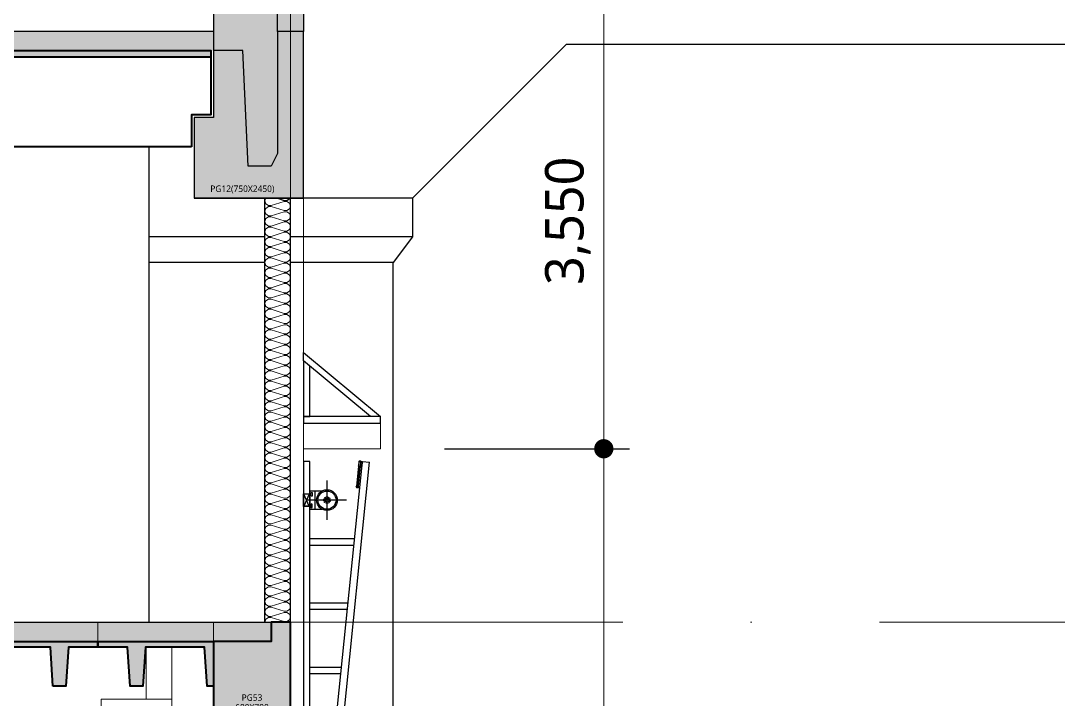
# Model space of a CAD drawing. Header units: millimetres. Extents: x 0 to 420000, y 0 to 297000.
# Drawn here: x 229511 to 237592, y 28099 to 33383 of the extents above; entities that cross this region are included whole.
import ezdxf
from ezdxf.enums import TextEntityAlignment as Align
from ezdxf.xclip import XClip

# ---------------------------------------------------------------- set-up
doc = ezdxf.new("R2010")
doc.units = ezdxf.units.MM
doc.header["$XCLIPFRAME"] = 0
doc.set_wipeout_variables(frame=1)
doc.linetypes.add('CEN', pattern=[62, 60, -1, 0, -1])
doc.linetypes.add('HID', pattern=[2, 1.1, -0.9])
doc.layers.get('Defpoints').update_dxf_attribs({"color": 140})
for name, color, linetype in [('[0]', 255, 'Continuous'), ('A-CONC-SOLD', 253, 'CEN'), ('A-단열재', 9, 'Continuous'), ('오버헤드 FR', 1, 'Continuous')]:
    doc.layers.add(name, color=color, linetype=linetype)
for name, color, linetype, lineweight in [('A-AXIS-LINE', 1, 'CEN', 15), ('A-CONC-LIN1', 2, 'Continuous', 40), ('A-CONC-LIN2', 7, 'Continuous', 25), ('A-ELEV-LIN2', 7, 'Continuous', 25), ('A-SECT-LIN1', 4, 'Continuous', 25), ('A-WAXM-PANL', 6, 'Continuous', 20), ('A-XXXX-INSL2', 8, 'Continuous', 18), ('A-XXXX-STL', 3, 'Continuous', 25), ('A-XXXX-WAT1', 9, 'HID', 20), ('DJ', 7, 'Continuous', 5)]:
    doc.layers.add(name, color=color, linetype=linetype, lineweight=lineweight)
doc.layers.add('A-XXXX-NPLT', color=144, linetype='Continuous', lineweight=15, plot=False)
doc.styles.add('HY울릉도L', font='')
doc.styles.add('맑은고딕', font='')
doc.styles.get('HY울릉도L').set_extended_font_data('HYwulM')
doc.styles.get('맑은고딕').set_extended_font_data('Malgun Gothic')
doc.dimstyles.new('CDIM', dxfattribs={"dimtxt": 3, "dimasz": 1.5, "dimexe": 2, "dimexo": 1, "dimgap": 1, "dimtad": 1, "dimdec": 0, "dimrnd": 0.5, "dimzin": 0, "dimdsep": 32, "dimlunit": 6, "dimtxsty": 'HY울릉도L', "dimblk1": '_CIDOT', "dimblk2": '_CIDOT', "dimsah": 1, "dimcen": 5.5, "dimclrd": 2, "dimclre": 2, "dimclrt": 7, "dimadec": 0, "dimazin": 0, "dimtfac": 1, "dimtdec": 0, "dimtix": 1, "dimtmove": 2, "dimatfit": 1, "dimldrblk": '_CIDOT', "dimfxl": 1, "dimtolj": 1, "dimtzin": 0, "dimlwd": -1, "dimarcsym": 0})

# ---------------------------------------------------------------- blocks, each defined once
blk = doc.blocks.new('axis(211208)')
at = {"layer": 'A-AXIS-LINE', "ltscale": 1000}
blk.add_line((4631788.1, -436868.7), (4955413.1, -436868.7), dxfattribs=at)
blk = doc.blocks.new('DTS2_3')
at = {"layer": 'A-CONC-SOLD'}
h = blk.add_hatch(color=256, dxfattribs=at)
h.dxf.hatch_style = 1
h.paths.add_polyline_path([(13000, 0), (13000, -150), (320, -150), (320, 0)])
h = blk.add_hatch(color=256, dxfattribs=at)
h.dxf.hatch_style = 1
h.paths.add_polyline_path([(320, -150), (320, -200), (12980, -200), (12980, -150)])
at = {"layer": 'A-CONC-LIN1'}
blk.add_line((12980, -200), (320, -200), dxfattribs=at)
at = {"layer": 'A-CONC-LIN1', "color": 2}
blk.add_lwpolyline([(12830, -900), (470, -900), (470, -650), (320, -650), (320, -150), (12980, -150), (12980, -650), (12830, -650)], close=True, dxfattribs=at)
at = {"layer": 'A-CONC-LIN2'}
blk.add_line((13000, 0), (320, 0), dxfattribs=at)
blk = doc.blocks.new('PG12')
at = {"layer": 'A-CONC-SOLD'}
h = blk.add_hatch(color=256, dxfattribs=at)
h.dxf.hatch_style = 1
h.paths.add_polyline_path([(275, 2280), (475, 2280), (475, 1300), (275, 1300)], flags=17)
h.paths.add_polyline_path([(275, 1300), (475, 1300), (475, 0), (-375, 0), (-375, 630), (-225, 630), (-225, 1150), (5, 1150), (45, 250), (225, 250), (275, 350)])
h.paths.add_polyline_path([(-225, 2450), (475, 2450), (475, 2280), (275, 2280), (275, 1300), (275, 350), (225, 250), (45, 250), (5, 1150), (-225, 1150)])
at = {"color": 2, "ltscale": 2}
for points in [[(275, 2280), (475, 2280), (475, 1300), (275, 1300)], [(-225, 1150), (-225, 630), (-375, 630), (-375, 0), (475, 0), (475, 1300), (275, 1300), (275, 350), (225, 250), (45, 250), (5, 1150)]]:
    blk.add_lwpolyline(points, close=True, dxfattribs=at)
at = {"layer": 'A-ELEV-LIN2'}
blk.add_lwpolyline([(475, 2450), (-225, 2450), (-225, 1150)], dxfattribs=at)
at = {"layer": 'A-XXXX-NPLT'}
blk.add_lwpolyline([(475, 0), (-375, 0), (-375, 630), (-225, 630), (-225, 2450), (475, 2450)], close=True, dxfattribs=at)
at = {"layer": 'A-XXXX-NPLT', "style": '맑은고딕'}
blk.add_text('PG12(750X2450)', height=50, dxfattribs=at).set_placement((0, 69.9), align=Align.MIDDLE)
blk = doc.blocks.new('PS51')
at = {"layer": 'A-CONC-SOLD'}
h = blk.add_hatch(color=256, dxfattribs=at)
h.dxf.hatch_style = 1
h.paths.add_polyline_path([(-1200, 150), (1200, 150), (1200, 0), (-1200, 0)])
h = blk.add_hatch(color=256, dxfattribs=at)
h.dxf.hatch_style = 1
h.paths.add_polyline_path([(1200, 0), (-1200, 0), (-1200, -45), (-970, -45), (-950, -350), (-850, -350), (-830, -45), (-370, -45), (-350, -350), (-250, -350), (-230, -45), (230, -45), (250, -350), (350, -350), (370, -45), (830, -45), (850, -350), (950, -350), (970, -45), (1200, -45)])
at = {"layer": 'A-CONC-LIN1', "color": 2}
blk.add_lwpolyline([(-850, -350), (-830, -45), (-370, -45), (-350, -350), (-250, -350), (-230, -45), (230, -45), (250, -350), (350, -350), (370, -45), (830, -45), (850, -350), (950, -350), (970, -45), (1200, -45), (1200, 0), (-1200, 0), (-1200, -45), (-970, -45), (-950, -350)], close=True, dxfattribs=at)
at = {"layer": 'A-CONC-LIN2'}
blk.add_line((1200, 150), (-1200, 150), dxfattribs=at)
at = {"layer": 'A-XXXX-WAT1'}
blk.add_lwpolyline([(-1200, 150), (1200, 150), (1200, 0), (-1200, 0)], close=True, dxfattribs=at)
at = {"layer": 'A-XXXX-NPLT', "style": '맑은고딕'}
blk.add_text('PS51', height=100, dxfattribs=at).set_placement((0, 75), align=Align.MIDDLE)
blk = doc.blocks.new('PG53')
at = {"layer": 'A-CONC-SOLD'}
h = blk.add_hatch(color=256, dxfattribs=at)
h.dxf.hatch_style = 1
h.paths.add_polyline_path([(300, 700), (-300, 700), (-300, 0), (300, 0)])
at = {"layer": 'A-CONC-LIN1', "color": 2}
blk.add_lwpolyline([(-300, 0), (300, 0), (300, 700), (150, 700), (150, 550), (-300, 550)], close=True, dxfattribs=at)
at = {"layer": 'A-CONC-LIN2'}
blk.add_line((-300, 700), (150, 700), dxfattribs=at)
at = {"layer": 'A-XXXX-NPLT'}
blk.add_lwpolyline([(-300, 0), (300, 0), (300, 700), (-300, 700)], close=True, dxfattribs=at)
at = {"layer": 'A-XXXX-NPLT', "style": '맑은고딕'}
for s, p in [('PG53', (0, 112.5)), ('600X700', (0, 37.5))]:
    blk.add_text(s, height=50, dxfattribs=at).set_placement(p, align=Align.MIDDLE)
blk = doc.blocks.new('STOPER')
h = blk.add_hatch()
h.set_pattern_fill('ANSI32', color=4, scale=30, style=0)
h.set_pattern_definition([(45, (-19512.494, -16373.529), (-7.9549513, 7.9549513), []), (45, (-19507.191, -16373.529), (-7.9549513, 7.9549513), [])])
h.paths.add_polyline_path([(-379, 60), (-379, 30), (0, 30), (0, 60)])
for p, q in [((-400, 58), (-400, 32)), ((-390, 68), (-379, 68)), ((-390, 22), (-379, 22)), ((-385, 68), (-385, 22)), ((-385, 60), (-385, 30)), ((-379, 68), (-379, 22)), ((-379, 60), (0, 60)), ((-379, 30), (0, 30)), ((0, 65), (0, 0)), ((0, 65), (5, 65)), ((0, 5), (90, 5)), ((5, 65), (5, 5)), ((5, 60), (85, 60)), ((5, 30), (85, 30)), ((85, 65), (85, 5)), ((85, 65), (90, 65)), ((90, 65), (90, 0)), ((90, 60), (100, 60)), ((90, 30), (100, 30)), ((100, 60), (100, 30)), ((0, 0), (90, 0))]:
    blk.add_line(p, q)
for centre, start, end in [((-390, 58), 90, 180), ((-390, 32), 180, 270)]:
    blk.add_arc(centre, 10, start, end)
blk = doc.blocks.new('OHD-2(단)2500')
for p, q in [((-4, 2746, -14.1), (-46, 2654, -14.1)), ((-4, 2654, -14.1), (-46, 2746, -14.1))]:
    blk.add_line(p, q)
at = {"color": 2, "elevation": -7}
blk.add_lwpolyline([(93.8, 2770), (39.9, 2770, 0.267949), (39.4, 2769.8, -0.57735), (38.6, 2769.8, 0.267949), (38.1, 2770), (5, 2770, 0.414214), (0, 2765), (0, 2635, 0.414214), (5, 2630), (38.1, 2630, 0.267949), (38.6, 2630.3, -0.57735), (39.4, 2630.3, 0.267949), (39.9, 2630), (93.8, 2630)], format="xyb", dxfattribs=at)
at = {"color": 2, "elevation": 7}
for points in [[(9, 2735), (9, 2755, -1), (19, 2755), (19, 2735, -1)], [(9, 2645, 1), (19, 2645), (19, 2665, 1), (9, 2665)]]:
    blk.add_lwpolyline(points, format="xyb", close=True, dxfattribs=at)
at = {"color": 2, "elevation": -7}
blk.add_lwpolyline([(39, 2770), (39, 2630)], dxfattribs=at)
for radius in [80.7, 70.7]:
    blk.add_circle((134, 2700, -7), radius)
at = {"color": 2, "linetype": 'HID', "ltscale": 0.1}
blk.add_circle((134, 2700, -7), 25, dxfattribs=at)
at = {"linetype": 'HID', "ltscale": 0.1}
blk.add_circle((134, 2700, -7), 15, dxfattribs=at)
at = {"layer": '[0]', "color": 4}
for p, q in [((106, 0), (411, 3000, -17.6)), ((160.7, -5.6), (465.7, 2994.4, -17.6)), ((411, 3000, -17.6), (465.7, 2994.4, -17.6)), ((0, 2400, -14.1), (350, 2400, -14.1)), ((0, 2350, -14.1), (344.9, 2350, -14.1)), ((0, 1900, -14.1), (299.2, 1900, -14.1)), ((0, 1850, -14.1), (294.1, 1850, -14.1)), ((0, 1400, -14.1), (248.3, 1400, -14.1)), ((0, 1350, -14.1), (243.3, 1350, -14.1))]:
    blk.add_line(p, q, dxfattribs=at)
at = {"layer": '오버헤드 FR'}
for points in [[(-50, 100), (0, 100), (0, 3000), (-50, 3000)], [(0, 2650), (-50, 2650), (-50, 2750), (0, 2750)]]:
    blk.add_lwpolyline(points, close=True, dxfattribs=at)
at = {"layer": '오버헤드 FR', "elevation": -7}
for points in [[(134, 2853.2), (134, 2546.8)], [(287.2, 2700), (-19.2, 2700)]]:
    blk.add_lwpolyline(points, dxfattribs=at)
at = {"layer": '오버헤드 FR'}
blk.add_lwpolyline([(-4, 2652), (-46, 2652, -0.414214), (-48, 2654), (-48, 2746, -0.414214), (-46, 2748), (-4, 2748, -0.414214), (-2, 2746), (-2, 2654, -0.414214)], format="xyb", close=True, dxfattribs=at)
at = {"color": 4, "xscale": 0.4199999959036868, "yscale": 0.4200000062584877, "zscale": 0.4199999959036868, "rotation": 84.19487505667935}
blk.add_blockref('STOPER', (407.2, 2962.4, -17.6), dxfattribs=at)
blk = doc.blocks.new('오버헤드도어(저온3)(211208)')
at = {"layer": 'A-WAXM-PANL'}
blk.add_lwpolyline([(600, 9200), (600, 2600), (700, 2600), (700, 9200)], dxfattribs=at)
blk.add_blockref('OHD-2(단)2500', (750, 2500))
blk = doc.blocks.new('지하2층')
at = {"layer": 'A-ELEV-LIN2'}
for p, q in [((4802873.8, -393568.7), (4804073.8, -392368.7)), ((4804073.8, -392368.7), (4822473.8, -392368.7)), ((4800823.8, -396868.7), (4800823.8, -393168.7)), ((4802873.8, -393568.7), (4801173.8, -393568.7)), ((4802873.8, -393568.7), (4802873.8, -393868.7)), ((4801723.8, -393868.7), (4800823.8, -393868.7)), ((4802873.8, -393868.7), (4801923.8, -393868.7)), ((4802873.8, -393868.7), (4802723.8, -394068.7)), ((4801723.8, -394068.7), (4800823.8, -394068.7)), ((4802723.8, -394068.7), (4801923.8, -394068.7)), ((4802723.8, -401118.7), (4802723.8, -394068.7))]:
    blk.add_line(p, q, dxfattribs=at)
at = {"layer": 'A-SECT-LIN1'}
for p, q in [((4801723.8, -396868.7), (4801723.8, -393568.7)), ((4801923.8, -396868.7), (4801923.8, -393571.6))]:
    blk.add_line(p, q, dxfattribs=at)
at = {"layer": 'A-WAXM-PANL'}
for points in [[(4800798.8, -397468.7), (4800798.8, -397063.7)], [(4800998.8, -397468.7), (4800998.8, -397063.7)]]:
    blk.add_lwpolyline(points, dxfattribs=at)
at = {"layer": 'A-XXXX-INSL2'}
blk.add_lwpolyline([(4801723.8, -396868.7), (4801723.8, -396868.7), (4801731.8, -396846.7), (4801751.8, -396832.7), (4801773.8, -396832.7), (4801873.8, -396864.7), (4801895.8, -396864.7), (4801915.8, -396850.7), (4801923.8, -396828.7), (4801915.8, -396806.7), (4801895.8, -396792.7), (4801873.8, -396792.7), (4801773.8, -396824.7), (4801751.8, -396824.7), (4801731.8, -396810.7), (4801723.8, -396788.7), (4801731.8, -396766.7), (4801751.8, -396752.7), (4801773.8, -396752.7), (4801873.8, -396784.7), (4801895.8, -396784.7), (4801915.8, -396770.7), (4801923.8, -396748.7), (4801915.8, -396726.7), (4801895.8, -396712.7), (4801873.8, -396712.7), (4801773.8, -396744.7), (4801751.8, -396744.7), (4801731.8, -396730.7), (4801723.8, -396708.7), (4801731.8, -396686.7), (4801751.8, -396672.7), (4801773.8, -396672.7), (4801873.8, -396704.7), (4801895.8, -396704.7), (4801915.8, -396690.7), (4801923.8, -396668.7), (4801915.8, -396646.7), (4801895.8, -396632.7), (4801873.8, -396632.7), (4801773.8, -396664.7), (4801751.8, -396664.7), (4801731.8, -396650.7), (4801723.8, -396628.7), (4801731.8, -396606.7), (4801751.8, -396592.7), (4801773.8, -396592.7), (4801873.8, -396624.7), (4801895.8, -396624.7), (4801915.8, -396610.7), (4801923.8, -396588.7), (4801915.8, -396566.7), (4801895.8, -396552.7), (4801873.8, -396552.7), (4801773.8, -396584.7), (4801751.8, -396584.7), (4801731.8, -396570.7), (4801723.8, -396548.7), (4801731.8, -396526.7), (4801751.8, -396512.7), (4801773.8, -396512.7), (4801873.8, -396544.7), (4801895.8, -396544.7), (4801915.8, -396530.7), (4801923.8, -396508.7), (4801915.8, -396486.7), (4801895.8, -396472.7), (4801873.8, -396472.7), (4801773.8, -396504.7), (4801751.8, -396504.7), (4801731.8, -396490.7), (4801723.8, -396468.7), (4801731.8, -396446.7), (4801751.8, -396432.7), (4801773.8, -396432.7), (4801873.8, -396464.7), (4801895.8, -396464.7), (4801915.8, -396450.7), (4801923.8, -396428.7), (4801915.8, -396406.7), (4801895.8, -396392.7), (4801873.8, -396392.7), (4801773.8, -396424.7), (4801751.8, -396424.7), (4801731.8, -396410.7), (4801723.8, -396388.7), (4801731.8, -396366.7), (4801751.8, -396352.7), (4801773.8, -396352.7), (4801873.8, -396384.7), (4801895.8, -396384.7), (4801915.8, -396370.7), (4801923.8, -396348.7), (4801915.8, -396326.7), (4801895.8, -396312.7), (4801873.8, -396312.7), (4801773.8, -396344.7), (4801751.8, -396344.7), (4801731.8, -396330.7), (4801723.8, -396308.7), (4801731.8, -396286.7), (4801751.8, -396272.7), (4801773.8, -396272.7), (4801873.8, -396304.7), (4801895.8, -396304.7), (4801915.8, -396290.7), (4801923.8, -396268.7), (4801915.8, -396246.7), (4801895.8, -396232.7), (4801873.8, -396232.7), (4801773.8, -396264.7), (4801751.8, -396264.7), (4801731.8, -396250.7), (4801723.8, -396228.7), (4801731.8, -396206.7), (4801751.8, -396192.7), (4801773.8, -396192.7), (4801873.8, -396224.7), (4801895.8, -396224.7), (4801915.8, -396210.7), (4801923.8, -396188.7), (4801915.8, -396166.7), (4801895.8, -396152.7), (4801873.8, -396152.7), (4801773.8, -396184.7), (4801751.8, -396184.7), (4801731.8, -396170.7), (4801723.8, -396148.7), (4801731.8, -396126.7), (4801751.8, -396112.7), (4801773.8, -396112.7), (4801873.8, -396144.7), (4801895.8, -396144.7), (4801915.8, -396130.7), (4801923.8, -396108.7), (4801915.8, -396086.7), (4801895.8, -396072.7), (4801873.8, -396072.7), (4801773.8, -396104.7), (4801751.8, -396104.7), (4801731.8, -396090.7), (4801723.8, -396068.7), (4801731.8, -396046.7), (4801751.8, -396032.7), (4801773.8, -396032.7), (4801873.8, -396064.7), (4801895.8, -396064.7), (4801915.8, -396050.7), (4801923.8, -396028.7), (4801915.8, -396006.7), (4801895.8, -395992.7), (4801873.8, -395992.7), (4801773.8, -396024.7), (4801751.8, -396024.7), (4801731.8, -396010.7), (4801723.8, -395988.7), (4801731.8, -395966.7), (4801751.8, -395952.7), (4801773.8, -395952.7), (4801873.8, -395984.7), (4801895.8, -395984.7), (4801915.8, -395970.7), (4801923.8, -395948.7), (4801915.8, -395926.7), (4801895.8, -395912.7), (4801873.8, -395912.7), (4801773.8, -395944.7), (4801751.8, -395944.7), (4801731.8, -395930.7), (4801723.8, -395908.7), (4801731.8, -395886.7), (4801751.8, -395872.7), (4801773.8, -395872.7), (4801873.8, -395904.7), (4801895.8, -395904.7), (4801915.8, -395890.7), (4801923.8, -395868.7), (4801915.8, -395846.7), (4801895.8, -395832.7), (4801873.8, -395832.7), (4801773.8, -395864.7), (4801751.8, -395864.7), (4801731.8, -395850.7), (4801723.8, -395828.7), (4801731.8, -395806.7), (4801751.8, -395792.7), (4801773.8, -395792.7), (4801873.8, -395824.7), (4801895.8, -395824.7), (4801915.8, -395810.7), (4801923.8, -395788.7), (4801915.8, -395766.7), (4801895.8, -395752.7), (4801873.8, -395752.7), (4801773.8, -395784.7), (4801751.8, -395784.7), (4801731.8, -395770.7), (4801723.8, -395748.7), (4801731.8, -395726.7), (4801751.8, -395712.7), (4801773.8, -395712.7), (4801873.8, -395744.7), (4801895.8, -395744.7), (4801915.8, -395730.7), (4801923.8, -395708.7), (4801915.8, -395686.7), (4801895.8, -395672.7), (4801873.8, -395672.7), (4801773.8, -395704.7), (4801751.8, -395704.7), (4801731.8, -395690.7), (4801723.8, -395668.7), (4801731.8, -395646.7), (4801751.8, -395632.7), (4801773.8, -395632.7), (4801873.8, -395664.7), (4801895.8, -395664.7), (4801915.8, -395650.7), (4801923.8, -395628.7), (4801915.8, -395606.7), (4801895.8, -395592.7), (4801873.8, -395592.7), (4801773.8, -395624.7), (4801751.8, -395624.7), (4801731.8, -395610.7), (4801723.8, -395588.7), (4801731.8, -395566.7), (4801751.8, -395552.7), (4801773.8, -395552.7), (4801873.8, -395584.7), (4801895.8, -395584.7), (4801915.8, -395570.7), (4801923.8, -395548.7), (4801915.8, -395526.7), (4801895.8, -395512.7), (4801873.8, -395512.7), (4801773.8, -395544.7), (4801751.8, -395544.7), (4801731.8, -395530.7), (4801723.8, -395508.7), (4801731.8, -395486.7), (4801751.8, -395472.7), (4801773.8, -395472.7), (4801873.8, -395504.7), (4801895.8, -395504.7), (4801915.8, -395490.7), (4801923.8, -395468.7), (4801915.8, -395446.7), (4801895.8, -395432.7), (4801873.8, -395432.7), (4801773.8, -395464.7), (4801751.8, -395464.7), (4801731.8, -395450.7), (4801723.8, -395428.7), (4801731.8, -395406.7), (4801751.8, -395392.7), (4801773.8, -395392.7), (4801873.8, -395424.7), (4801895.8, -395424.7), (4801915.8, -395410.7), (4801923.8, -395388.7), (4801915.8, -395366.7), (4801895.8, -395352.7), (4801873.8, -395352.7), (4801773.8, -395384.7), (4801751.8, -395384.7), (4801731.8, -395370.7), (4801723.8, -395348.7), (4801731.8, -395326.7), (4801751.8, -395312.7), (4801773.8, -395312.7), (4801873.8, -395344.7), (4801895.8, -395344.7), (4801915.8, -395330.7), (4801923.8, -395308.7), (4801915.8, -395286.7), (4801895.8, -395272.7), (4801873.8, -395272.7), (4801773.8, -395304.7), (4801751.8, -395304.7), (4801731.8, -395290.7), (4801723.8, -395268.7), (4801731.8, -395246.7), (4801751.8, -395232.7), (4801773.8, -395232.7), (4801873.8, -395264.7), (4801895.8, -395264.7), (4801915.8, -395250.7), (4801923.8, -395228.7), (4801915.8, -395206.7), (4801895.8, -395192.7), (4801873.8, -395192.7), (4801773.8, -395224.7), (4801751.8, -395224.7), (4801731.8, -395210.7), (4801723.8, -395188.7), (4801731.8, -395166.7), (4801751.8, -395152.7), (4801773.8, -395152.7), (4801873.8, -395184.7), (4801895.8, -395184.7), (4801915.8, -395170.7), (4801923.8, -395148.7), (4801915.8, -395126.7), (4801895.8, -395112.7), (4801873.8, -395112.7), (4801773.8, -395144.7), (4801751.8, -395144.7), (4801731.8, -395130.7), (4801723.8, -395108.7), (4801731.8, -395086.7), (4801751.8, -395072.7), (4801773.8, -395072.7), (4801873.8, -395104.7), (4801895.8, -395104.7), (4801915.8, -395090.7), (4801923.8, -395068.7), (4801915.8, -395046.7), (4801895.8, -395032.7), (4801873.8, -395032.7), (4801773.8, -395064.7), (4801751.8, -395064.7), (4801731.8, -395050.7), (4801723.8, -395028.7), (4801731.8, -395006.7), (4801751.8, -394992.7), (4801773.8, -394992.7), (4801873.8, -395024.7), (4801895.8, -395024.7), (4801915.8, -395010.7), (4801923.8, -394988.7), (4801915.8, -394966.7), (4801895.8, -394952.7), (4801873.8, -394952.7), (4801773.8, -394984.7), (4801751.8, -394984.7), (4801731.8, -394970.7), (4801723.8, -394948.7), (4801731.8, -394926.7), (4801751.8, -394912.7), (4801773.8, -394912.7), (4801873.8, -394944.7), (4801895.8, -394944.7), (4801915.8, -394930.7), (4801923.8, -394908.7), (4801915.8, -394886.7), (4801895.8, -394872.7), (4801873.8, -394872.7), (4801773.8, -394904.7), (4801751.8, -394904.7), (4801731.8, -394890.7), (4801723.8, -394868.7), (4801731.8, -394846.7), (4801751.8, -394832.7), (4801773.8, -394832.7), (4801873.8, -394864.7), (4801895.8, -394864.7), (4801915.8, -394850.7), (4801923.8, -394828.7), (4801915.8, -394806.7), (4801895.8, -394792.7), (4801873.8, -394792.7), (4801773.8, -394824.7), (4801751.8, -394824.7), (4801731.8, -394810.7), (4801723.8, -394788.7), (4801731.8, -394766.7), (4801751.8, -394752.7), (4801773.8, -394752.7), (4801873.8, -394784.7), (4801895.8, -394784.7), (4801915.8, -394770.7), (4801923.8, -394748.7), (4801915.8, -394726.7), (4801895.8, -394712.7), (4801873.8, -394712.7), (4801773.8, -394744.7), (4801751.8, -394744.7), (4801731.8, -394730.7), (4801723.8, -394708.7), (4801731.8, -394686.7), (4801751.8, -394672.7), (4801773.8, -394672.7), (4801873.8, -394704.7), (4801895.8, -394704.7), (4801915.8, -394690.7), (4801923.8, -394668.7), (4801915.8, -394646.7), (4801895.8, -394632.7), (4801873.8, -394632.7), (4801773.8, -394664.7), (4801751.8, -394664.7), (4801731.8, -394650.7), (4801723.8, -394628.7), (4801731.8, -394606.7), (4801751.8, -394592.7), (4801773.8, -394592.7), (4801873.8, -394624.7), (4801895.8, -394624.7), (4801915.8, -394610.7), (4801923.8, -394588.7), (4801915.8, -394566.7), (4801895.8, -394552.7), (4801873.8, -394552.7), (4801773.8, -394584.7), (4801751.8, -394584.7), (4801731.8, -394570.7), (4801723.8, -394548.7), (4801731.8, -394526.7), (4801751.8, -394512.7), (4801773.8, -394512.7), (4801873.8, -394544.7), (4801895.8, -394544.7), (4801915.8, -394530.7), (4801923.8, -394508.7), (4801915.8, -394486.7), (4801895.8, -394472.7), (4801873.8, -394472.7), (4801773.8, -394504.7), (4801751.8, -394504.7), (4801731.8, -394490.7), (4801723.8, -394468.7), (4801731.8, -394446.7), (4801751.8, -394432.7), (4801773.8, -394432.7), (4801873.8, -394464.7), (4801895.8, -394464.7), (4801915.8, -394450.7), (4801923.8, -394428.7), (4801915.8, -394406.7), (4801895.8, -394392.7), (4801873.8, -394392.7), (4801773.8, -394424.7), (4801751.8, -394424.7), (4801731.8, -394410.7), (4801723.8, -394388.7), (4801731.8, -394366.7), (4801751.8, -394352.7), (4801773.8, -394352.7), (4801873.8, -394384.7), (4801895.8, -394384.7), (4801915.8, -394370.7), (4801923.8, -394348.7), (4801915.8, -394326.7), (4801895.8, -394312.7), (4801873.8, -394312.7), (4801773.8, -394344.7), (4801751.8, -394344.7), (4801731.8, -394330.7), (4801723.8, -394308.7), (4801731.8, -394286.7), (4801751.8, -394272.7), (4801773.8, -394272.7), (4801873.8, -394304.7), (4801895.8, -394304.7), (4801915.8, -394290.7), (4801923.8, -394268.7), (4801915.8, -394246.7), (4801895.8, -394232.7), (4801873.8, -394232.7), (4801773.8, -394264.7), (4801751.8, -394264.7), (4801731.8, -394250.7), (4801723.8, -394228.7), (4801731.8, -394206.7), (4801751.8, -394192.7), (4801773.8, -394192.7), (4801873.8, -394224.7), (4801895.8, -394224.7), (4801915.8, -394210.7), (4801923.8, -394188.7), (4801915.8, -394166.7), (4801895.8, -394152.7), (4801873.8, -394152.7), (4801773.8, -394184.7), (4801751.8, -394184.7), (4801731.8, -394170.7), (4801723.8, -394148.7), (4801731.8, -394126.7), (4801751.8, -394112.7), (4801773.8, -394112.7), (4801873.8, -394144.7), (4801895.8, -394144.7), (4801915.8, -394130.7), (4801923.8, -394108.7), (4801915.8, -394086.7), (4801895.8, -394072.7), (4801873.8, -394072.7), (4801773.8, -394104.7), (4801751.8, -394104.7), (4801731.8, -394090.7), (4801723.8, -394068.7), (4801731.8, -394046.7), (4801751.8, -394032.7), (4801773.8, -394032.7), (4801873.8, -394064.7), (4801895.8, -394064.7), (4801915.8, -394050.7), (4801923.8, -394028.7), (4801915.8, -394006.7), (4801895.8, -393992.7), (4801873.8, -393992.7), (4801773.8, -394024.7), (4801751.8, -394024.7), (4801731.8, -394010.7), (4801723.8, -393988.7), (4801731.8, -393966.7), (4801751.8, -393952.7), (4801773.8, -393952.7), (4801873.8, -393984.7), (4801895.8, -393984.7), (4801915.8, -393970.7), (4801923.8, -393948.7), (4801915.8, -393926.7), (4801895.8, -393912.7), (4801873.8, -393912.7), (4801773.8, -393944.7), (4801751.8, -393944.7), (4801731.8, -393930.7), (4801723.8, -393908.7), (4801731.8, -393886.7), (4801751.8, -393872.7), (4801773.8, -393872.7), (4801873.8, -393904.7), (4801895.8, -393904.7), (4801915.8, -393890.7), (4801923.8, -393868.7), (4801915.8, -393846.7), (4801895.8, -393832.7), (4801873.8, -393832.7), (4801773.8, -393864.7), (4801751.8, -393864.7), (4801731.8, -393850.7), (4801723.8, -393828.7), (4801731.8, -393806.7), (4801751.8, -393792.7), (4801773.8, -393792.7), (4801873.8, -393824.7), (4801895.8, -393824.7), (4801915.8, -393810.7), (4801923.8, -393788.7), (4801915.8, -393766.7), (4801895.8, -393752.7), (4801873.8, -393752.7), (4801773.8, -393784.7), (4801751.8, -393784.7), (4801731.8, -393770.7), (4801723.8, -393748.7), (4801731.8, -393726.7), (4801751.8, -393712.7), (4801773.8, -393712.7), (4801873.8, -393744.7), (4801895.8, -393744.7), (4801915.8, -393730.7), (4801923.8, -393708.7), (4801915.8, -393686.7), (4801895.8, -393672.7), (4801873.8, -393672.7), (4801773.8, -393704.7), (4801751.8, -393704.7), (4801731.8, -393690.7), (4801723.8, -393668.7), (4801731.8, -393646.7), (4801751.8, -393632.7), (4801773.8, -393632.7), (4801873.8, -393664.7), (4801895.8, -393664.7), (4801915.8, -393650.7), (4801923.8, -393628.7), (4801915.8, -393606.7), (4801895.8, -393592.7), (4801873.8, -393592.7), (4801773.8, -393624.7), (4801751.8, -393624.7), (4801731.8, -393610.7), (4801723.8, -393588.7), (4801731, -393568.7)], dxfattribs=at)
at = {"layer": 'A-단열재'}
blk.add_lwpolyline([(4801823.8, -393568.7), (4801873.8, -393584.7), (4801895.8, -393584.7), (4801915.8, -393570.7), (4801916.5, -393568.7)], dxfattribs=at)
at = {"layer": 'DJ', "color": 4}
blk.add_lwpolyline([(4800448.8, -397523.7), (4800448.8, -397468.7), (4800998.8, -397468.7), (4800998.8, -397868.7)], dxfattribs=at)
for name, p in [('PG12', (4801548.8, -393568.7)), ('오버헤드도어(저온3)(211208)', (4801323.8, -401118.7)), ('DTS2_3', (4788323.8, -392268.7)), ('PG53', (4801623.8, -397568.7))]:
    blk.add_blockref(name, p)
at = {"xscale": -1}
blk.add_blockref('PS51', (4799223.8, -397018.7), dxfattribs=at)
ref = blk.add_blockref('PS51', (4801623.8, -397018.7), dxfattribs=dict(xscale=-1))
XClip(ref).set_block_clipping_path([(300, -350), (1200, 150)])
blk = doc.blocks.new('가림막(210906)')
blk.add_wipeout([(0, 750), (-600, 250), (-521.9, 250), (0, 684.9)])
blk.add_wipeout([(0, 200), (-600, 200), (-600, 250), (0, 250)])
for points in [[(-50, 250), (-50, 643.2), (0, 684.9), (0, 250)], [(0, 0), (-600, 0), (-600, 200), (0, 200)]]:
    blk.add_wipeout(points)
at = {"layer": 'A-WAXM-PANL'}
blk.add_lwpolyline([(0, 0), (-600, 0), (-600, 200), (0, 200)], close=True, dxfattribs=at)
at = {"layer": 'A-XXXX-STL'}
for points in [[(0, 750), (-600, 250), (-521.9, 250), (0, 684.9)], [(-50, 250), (-50, 643.2), (0, 684.9), (0, 250)], [(0, 200), (-600, 200), (-600, 250), (0, 250)]]:
    blk.add_lwpolyline(points, close=True, dxfattribs=at)
blk = doc.blocks.new('_CIDOT')
at = {"color": 0, "linetype": 'ByBlock'}
blk.add_line((2, 0), (-1, 0), dxfattribs=at)
at = {"color": 0, "linetype": 'ByBlock', "const_width": 0.5}
blk.add_lwpolyline([(-0.25, 0, 1), (0.25, 0, 1)], format="xyb", close=True, dxfattribs=at)
blk = doc.blocks.new('*D175')
at = {"layer": 'A-XXXX-NPLT', "lineweight": -2, "transparency": 16777216}
for p, q in [((232812.5, 30050), (234252.5, 30050)), ((232812.5, 24450), (234252.5, 24450))]:
    blk.add_line(p, q, dxfattribs=at)
at = {"layer": 'A-XXXX-NPLT', "transparency": 16777216}
blk.add_line((234052.5, 24600), (234052.5, 29900), dxfattribs=at)
at = {"layer": 'Defpoints', "color": 0, "transparency": 16777216}
for p in [(232712.5, 30050), (234052.5, 30050), (232712.5, 24450)]:
    blk.add_point(p, dxfattribs=at)
at = {"layer": 'A-XXXX-NPLT', "transparency": 16777216, "xscale": 150, "yscale": 150, "zscale": 150}
for p, rotation in [((234052.5, 30050), 90), ((234052.5, 24450), 270)]:
    blk.add_blockref('_CIDOT', p, dxfattribs=dict(at, rotation=rotation))
at = {"layer": 'A-XXXX-NPLT', "color": 3, "transparency": 16777216, "insert": (233772.3, 27250), "char_height": 300, "attachment_point": 5, "rotation": 90, "style": '맑은고딕'}
blk.add_mtext('\\A1;5,600', dxfattribs=at)
blk = doc.blocks.new('*D170')
at = {"layer": 'A-XXXX-NPLT', "lineweight": -2, "transparency": 16777216}
for p, q in [((232812.5, 33600), (234252.5, 33600)), ((232812.5, 30050), (234252.5, 30050))]:
    blk.add_line(p, q, dxfattribs=at)
at = {"layer": 'A-XXXX-NPLT', "transparency": 16777216}
blk.add_line((234052.5, 30200), (234052.5, 33450), dxfattribs=at)
at = {"layer": 'Defpoints', "color": 0, "transparency": 16777216}
for p in [(232712.5, 33600), (234052.5, 33600), (232712.5, 30050)]:
    blk.add_point(p, dxfattribs=at)
at = {"layer": 'A-XXXX-NPLT', "transparency": 16777216, "xscale": 150, "yscale": 150, "zscale": 150}
for p, rotation in [((234052.5, 33600), 90), ((234052.5, 30050), 270)]:
    blk.add_blockref('_CIDOT', p, dxfattribs=dict(at, rotation=rotation))
at = {"layer": 'A-XXXX-NPLT', "color": 3, "transparency": 16777216, "insert": (233772.3, 31825), "char_height": 300, "attachment_point": 5, "rotation": 90, "style": '맑은고딕'}
blk.add_mtext('\\A1;3,550', dxfattribs=at)

msp = doc.modelspace()

# ---------------------------------------------------------------- block references
msp.add_blockref('지하2층', (-4570311.3, 425568.7))
at = {"layer": 'A-AXIS-LINE'}
msp.add_blockref('axis(211208)', (-4581588.1, 465568.7), dxfattribs=at)

# ---------------------------------------------------------------- dimensions: what is measured, and where the dimension line sits
at = {"layer": 'A-XXXX-NPLT'}
for p1, p2, picture, middle in [((232712.5, 30050), (232712.5, 33600), '*D170', (233772.3, 31825)), ((232712.5, 24450), (232712.5, 30050), '*D175', (233772.3, 27250))]:
    dim = msp.add_aligned_dim(p1=p1, p2=p2, distance=-1340, dimstyle='CDIM', override={"dimscale": 100, "dimtxsty": '맑은고딕', "dimclrd": 256, "dimclre": 256, "dimclrt": 3}, dxfattribs=at)
    dim.commit()
    dim.dimension.update_dxf_attribs({"geometry": picture, "text_midpoint": middle})

# ---------------------------------------------------------------- next in the draw order: block references
at = {"xscale": -1}
msp.add_blockref('가림막(210906)', (231712.5, 30050), dxfattribs=at)

doc.saveas('drawing.dxf')
